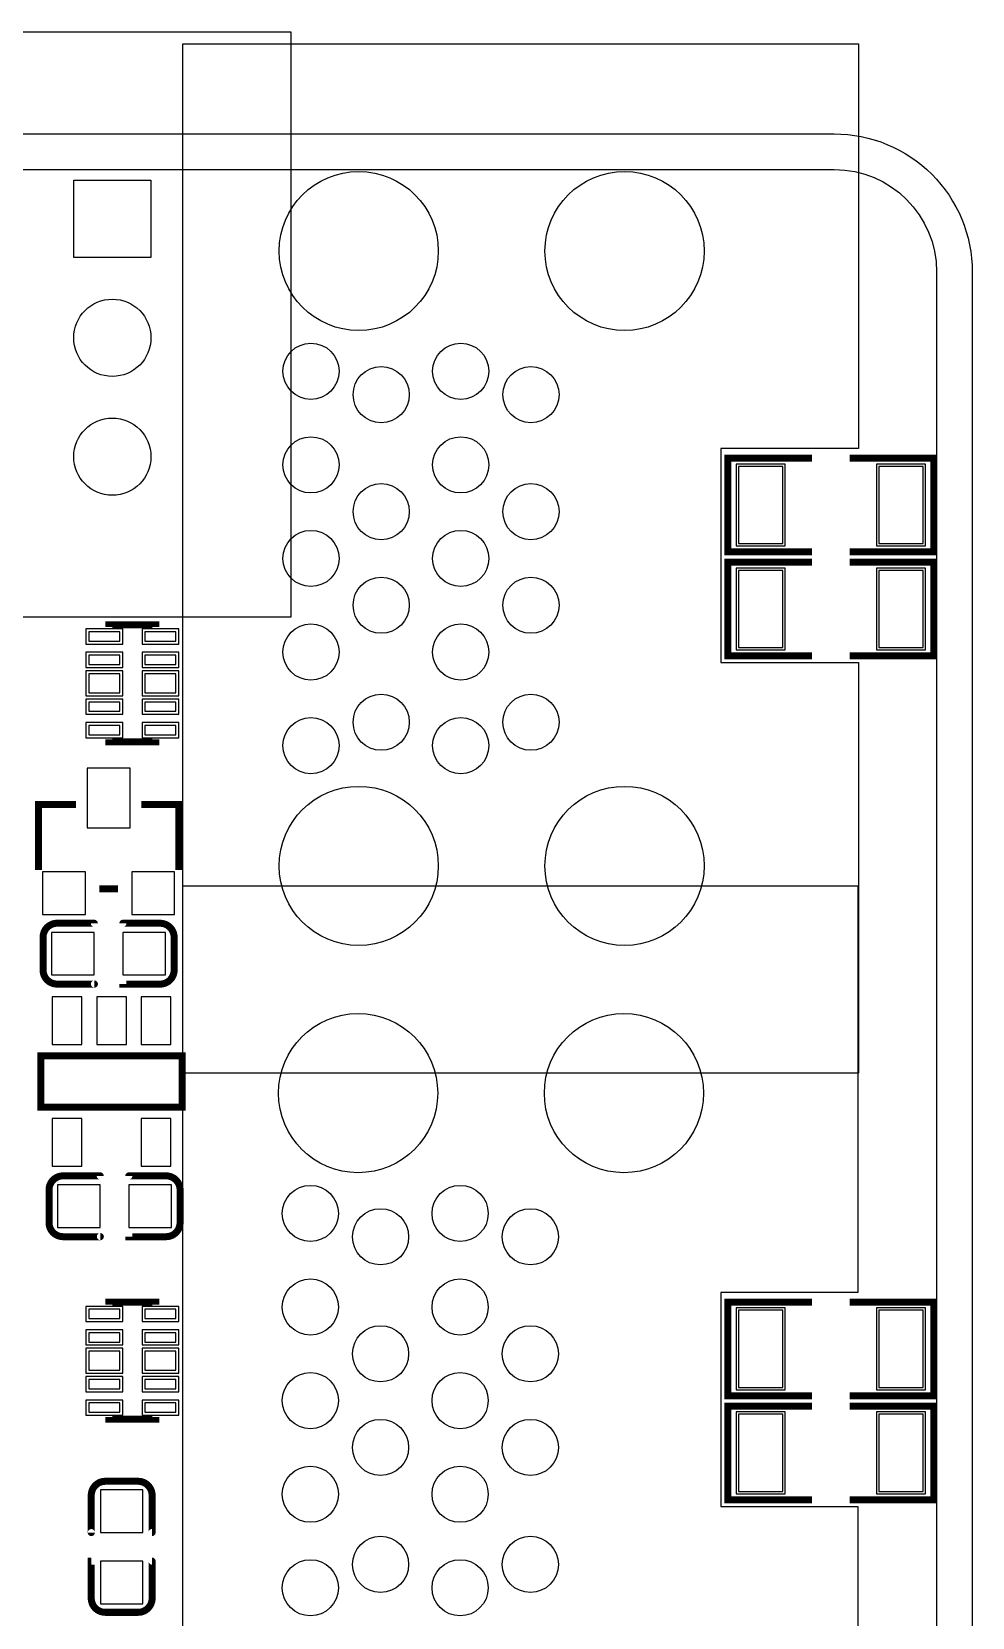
# Model space of a CAD drawing. Extents: x 0 to 85.5, y -2.2 to 58.2.
# Drawn here: x 64.91 to 85, y 24.3 to 58.18 of the extents above; entities that cross this region are included whole.
import ezdxf

# ---------------------------------------------------------------- set-up
doc = ezdxf.new("R2010")
doc.units = 0
for name, color, linetype in [('BG_DESIGN_OUTLINE', 251, 'CONTINUOUS'), ('PG_SILKSCREEN_BOTTOM', 23, 'CONTINUOUS'), ('PIN_BOTTOM', 2, 'CONTINUOUS'), ('PIN_PASTEMASK_BOTTOM', 85, 'CONTINUOUS'), ('PKO_BOTTOM', 234, 'CONTINUOUS'), ('RKI_ALL', 43, 'CONTINUOUS')]:
    doc.layers.add(name, color=color, linetype=linetype)

msp = doc.modelspace()

# ---------------------------------------------------------------- linework, layer by layer
at = {"layer": 'BG_DESIGN_OUTLINE'}
msp.add_lwpolyline([(0, 2.99974), (0, 52.99964, -0.414203), (2.99974, 55.99938), (82.04962, 55.99938, -0.414224), (85.0011, 53.05044), (85.0011, 2.99974, -0.414339), (81.99882, 0), (2.99974, 0, -0.414163)], format="xyb", close=True, dxfattribs=at)
at = {"layer": 'PG_SILKSCREEN_BOTTOM'}
for points, const_width in [([(81.57845, 49.069498), (79.778606, 49.069498), (79.778606, 47.069502), (81.57845, 47.069502)], 0.150114), ([(82.37855, 49.069498), (84.178394, 49.069498), (84.178394, 47.069502), (82.37855, 47.069502)], 0.150114), ([(81.57845, 46.846998), (79.778606, 46.846998), (79.778606, 44.847002), (81.57845, 44.847002)], 0.150114), ([(82.37855, 46.846998), (84.178394, 46.846998), (84.178394, 44.847002), (82.37855, 44.847002)], 0.150114), ([(66.55562, 45.45838), (66.55562, 45.50918), (67.55638, 45.50918), (67.55638, 45.45838)], 0.14986), ([(66.55562, 43.06062), (66.55562, 43.00982), (67.55638, 43.00982), (67.55638, 43.06062)], 0.14986), ([(65.847976, 41.666922), (65.047876, 41.666922), (65.047876, 40.266874)], 0.150114), ([(68.048124, 40.266874), (68.048124, 41.666922), (67.248024, 41.666922)], 0.150114), ([(66.747898, 39.867078), (66.348102, 39.867078)], 0.150114), ([(65.1002, 36.2966), (65.1002, 35.2044), (68.1228, 35.2044), (68.1228, 36.2966), (65.1002, 36.2966)], 0.14986), ([(66.55562, 30.98038), (66.55562, 31.03118), (67.55638, 31.03118), (67.55638, 30.98038)], 0.14986), ([(81.57845, 31.035498), (79.778606, 31.035498), (79.778606, 29.035502), (81.57845, 29.035502)], 0.150114), ([(82.37855, 31.035498), (84.178394, 31.035498), (84.178394, 29.035502), (82.37855, 29.035502)], 0.150114), ([(81.57845, 28.812998), (79.778606, 28.812998), (79.778606, 26.813002), (81.57845, 26.813002)], 0.150114), ([(82.37855, 28.812998), (84.178394, 28.812998), (84.178394, 26.813002), (82.37855, 26.813002)], 0.150114), ([(66.55562, 28.58262), (66.55562, 28.53182), (67.55638, 28.53182), (67.55638, 28.58262)], 0.14986)]:
    msp.add_lwpolyline(points, dxfattribs=dict(at, const_width=const_width))
at = {"layer": 'PG_SILKSCREEN_BOTTOM', "const_width": 0.150114}
for points in [[(66.2432, 37.8333, -1), (66.2432, 37.831014), (65.447926, 37.831014, -0.414141), (65.147952, 38.130988), (65.147952, 38.831012, -0.414141), (65.447926, 39.130986), (66.240914, 39.130986, -0.414214), (66.2432, 39.1287)], [(66.8528, 37.8333), (66.8528, 37.831014), (67.648074, 37.831014, 0.414141), (67.948048, 38.130988), (67.948048, 38.831012, 0.414141), (67.648074, 39.130986), (66.855086, 39.130986, 0.414214), (66.8528, 39.1287)], [(66.3702, 32.4358, -1), (66.3702, 32.433514), (65.574926, 32.433514, -0.414141), (65.274952, 32.733488), (65.274952, 33.433512, -0.414141), (65.574926, 33.733486), (66.367914, 33.733486, -0.414214), (66.3702, 33.7312)], [(66.9798, 32.4358), (66.9798, 32.433514), (67.775074, 32.433514, 0.414141), (68.075048, 32.733488), (68.075048, 33.433512, 0.414141), (67.775074, 33.733486), (66.982086, 33.733486, 0.414214), (66.9798, 33.7312)], [(66.1797, 26.1112, -1), (66.177414, 26.1112), (66.177414, 26.906474, -0.414141), (66.477388, 27.206448), (67.177412, 27.206448, -0.414141), (67.477386, 26.906474), (67.477386, 26.113486, -0.414214), (67.4751, 26.1112)], [(66.1797, 25.5016), (66.177414, 25.5016), (66.177414, 24.706326, 0.414141), (66.477388, 24.406352), (67.177412, 24.406352, 0.414141), (67.477386, 24.706326), (67.477386, 25.499314, 0.414214), (67.4751, 25.5016)]]:
    msp.add_lwpolyline(points, format="xyb", dxfattribs=at)
at = {"layer": 'PIN_BOTTOM'}
for points in [[(65.80251, 55.00751), (67.45351, 55.00751), (67.45351, 53.35651), (65.80251, 53.35651)], [(81.002124, 47.19447), (81.002124, 48.94453), (79.953104, 48.94453), (79.953104, 47.19447)], [(84.003896, 47.19447), (84.003896, 48.94453), (82.954876, 48.94453), (82.954876, 47.19447)], [(81.002124, 44.97197), (81.002124, 46.72203), (79.953104, 46.72203), (79.953104, 44.97197)], [(84.003896, 44.97197), (84.003896, 46.72203), (82.954876, 46.72203), (82.954876, 44.97197)], [(66.12636, 45.35932), (66.12636, 45.1612), (66.78676, 45.1612), (66.78676, 45.35932)], [(67.32524, 45.35932), (67.32524, 45.1612), (67.98564, 45.1612), (67.98564, 45.35932)], [(66.12636, 44.85894), (66.12636, 44.66082), (66.78676, 44.66082), (66.78676, 44.85894)], [(67.32524, 44.85894), (67.32524, 44.66082), (67.98564, 44.66082), (67.98564, 44.85894)], [(66.12636, 44.4627), (66.12636, 44.0563), (66.78676, 44.0563), (66.78676, 44.4627)], [(67.32524, 44.4627), (67.32524, 44.0563), (67.98564, 44.0563), (67.98564, 44.4627)], [(66.12636, 43.85818), (66.12636, 43.66006), (66.78676, 43.66006), (66.78676, 43.85818)], [(67.32524, 43.85818), (67.32524, 43.66006), (67.98564, 43.66006), (67.98564, 43.85818)], [(66.12636, 43.3578), (66.12636, 43.15968), (66.78676, 43.15968), (66.78676, 43.3578)], [(67.32524, 43.3578), (67.32524, 43.15968), (67.98564, 43.15968), (67.98564, 43.3578)], [(67.0052, 41.1734), (67.0052, 42.4434), (66.0908, 42.4434), (66.0908, 41.1734)], [(66.0527, 39.3192), (66.0527, 40.2336), (65.1383, 40.2336), (65.1383, 39.3192)], [(67.9577, 39.3192), (67.9577, 40.2336), (67.0433, 40.2336), (67.0433, 39.3192)], [(66.24066, 38.93566), (65.33134, 38.93566), (65.33134, 38.02634), (66.24066, 38.02634)], [(67.76466, 38.93566), (66.85534, 38.93566), (66.85534, 38.02634), (67.76466, 38.02634)], [(65.97904, 37.55898), (65.34404, 37.55898), (65.34404, 36.54298), (65.97904, 36.54298)], [(66.929, 37.55898), (66.294, 37.55898), (66.294, 36.54298), (66.929, 36.54298)], [(67.87896, 37.55898), (67.24396, 37.55898), (67.24396, 36.54298), (67.87896, 36.54298)], [(65.97904, 34.95802), (65.34404, 34.95802), (65.34404, 33.94202), (65.97904, 33.94202)], [(67.87896, 34.95802), (67.24396, 34.95802), (67.24396, 33.94202), (67.87896, 33.94202)], [(66.36766, 33.53816), (65.45834, 33.53816), (65.45834, 32.62884), (66.36766, 32.62884)], [(67.89166, 33.53816), (66.98234, 33.53816), (66.98234, 32.62884), (67.89166, 32.62884)], [(66.12636, 30.88132), (66.12636, 30.6832), (66.78676, 30.6832), (66.78676, 30.88132)], [(67.32524, 30.88132), (67.32524, 30.6832), (67.98564, 30.6832), (67.98564, 30.88132)], [(81.002124, 29.16047), (81.002124, 30.91053), (79.953104, 30.91053), (79.953104, 29.16047)], [(84.003896, 29.16047), (84.003896, 30.91053), (82.954876, 30.91053), (82.954876, 29.16047)], [(66.12636, 30.38094), (66.12636, 30.18282), (66.78676, 30.18282), (66.78676, 30.38094)], [(67.32524, 30.38094), (67.32524, 30.18282), (67.98564, 30.18282), (67.98564, 30.38094)], [(66.12636, 29.9847), (66.12636, 29.5783), (66.78676, 29.5783), (66.78676, 29.9847)], [(67.32524, 29.9847), (67.32524, 29.5783), (67.98564, 29.5783), (67.98564, 29.9847)], [(66.12636, 29.38018), (66.12636, 29.18206), (66.78676, 29.18206), (66.78676, 29.38018)], [(67.32524, 29.38018), (67.32524, 29.18206), (67.98564, 29.18206), (67.98564, 29.38018)], [(66.12636, 28.8798), (66.12636, 28.68168), (66.78676, 28.68168), (66.78676, 28.8798)], [(67.32524, 28.8798), (67.32524, 28.68168), (67.98564, 28.68168), (67.98564, 28.8798)], [(81.002124, 26.93797), (81.002124, 28.68803), (79.953104, 28.68803), (79.953104, 26.93797)], [(84.003896, 26.93797), (84.003896, 28.68803), (82.954876, 28.68803), (82.954876, 26.93797)], [(67.28206, 26.11374), (67.28206, 27.02306), (66.37274, 27.02306), (66.37274, 26.11374)], [(67.28206, 24.58974), (67.28206, 25.49906), (66.37274, 25.49906), (66.37274, 24.58974)]]:
    msp.add_lwpolyline(points, close=True, dxfattribs=at)
for centre, radius in [((71.891652, 53.496464), 1.70053), ((77.5716, 53.496464), 1.70053), ((66.62801, 51.64201), 0.8255), ((70.871588, 50.926492), 0.599948), ((74.07148, 50.926492), 0.599948), ((72.371712, 50.42662), 0.599948), ((75.571604, 50.42662), 0.599948), ((66.62801, 49.10201), 0.8255), ((70.871588, 48.926496), 0.599948), ((74.07148, 48.926496), 0.599948), ((72.371712, 47.926498), 0.599948), ((75.571604, 47.926498), 0.599948), ((70.871588, 46.9265), 0.599948), ((74.07148, 46.9265), 0.599948), ((72.371712, 45.926502), 0.599948), ((75.571604, 45.926502), 0.599948), ((70.871588, 44.926504), 0.599948), ((74.07148, 44.926504), 0.599948), ((72.371712, 43.42638), 0.599948), ((75.571604, 43.42638), 0.599948), ((70.871588, 42.926508), 0.599948), ((74.07148, 42.926508), 0.599948), ((71.891652, 40.356536), 1.70053), ((77.5716, 40.356536), 1.70053), ((71.878952, 35.500564), 1.70053), ((77.5589, 35.500564), 1.70053), ((70.858888, 32.930592), 0.599948), ((74.05878, 32.930592), 0.599948), ((72.359012, 32.43072), 0.599948), ((75.558904, 32.43072), 0.599948), ((70.858888, 30.930596), 0.599948), ((74.05878, 30.930596), 0.599948), ((72.359012, 29.930598), 0.599948), ((75.558904, 29.930598), 0.599948), ((70.858888, 28.9306), 0.599948), ((74.05878, 28.9306), 0.599948), ((72.359012, 27.930602), 0.599948), ((75.558904, 27.930602), 0.599948), ((70.858888, 26.930604), 0.599948), ((74.05878, 26.930604), 0.599948), ((72.359012, 25.43048), 0.599948), ((75.558904, 25.43048), 0.599948), ((70.858888, 24.930608), 0.599948), ((74.05878, 24.930608), 0.599948)]:
    msp.add_circle(centre, radius, dxfattribs=at)
at = {"layer": 'PIN_PASTEMASK_BOTTOM'}
for points in [[(80.952594, 47.244), (80.952594, 48.895), (80.002634, 48.895), (80.002634, 47.244)], [(83.954366, 47.244), (83.954366, 48.895), (83.004406, 48.895), (83.004406, 47.244)], [(80.952594, 45.0215), (80.952594, 46.6725), (80.002634, 46.6725), (80.002634, 45.0215)], [(83.954366, 45.0215), (83.954366, 46.6725), (83.004406, 46.6725), (83.004406, 45.0215)], [(66.06286, 45.42282), (66.06286, 45.0977), (66.85026, 45.0977), (66.85026, 45.42282)], [(67.26174, 45.42282), (67.26174, 45.0977), (68.04914, 45.0977), (68.04914, 45.42282)], [(66.06286, 44.92244), (66.06286, 44.59732), (66.85026, 44.59732), (66.85026, 44.92244)], [(67.26174, 44.92244), (67.26174, 44.59732), (68.04914, 44.59732), (68.04914, 44.92244)], [(66.06286, 44.5262), (66.06286, 43.9928), (66.85026, 43.9928), (66.85026, 44.5262)], [(67.26174, 44.5262), (67.26174, 43.9928), (68.04914, 43.9928), (68.04914, 44.5262)], [(66.06286, 43.92168), (66.06286, 43.59656), (66.85026, 43.59656), (66.85026, 43.92168)], [(67.26174, 43.92168), (67.26174, 43.59656), (68.04914, 43.59656), (68.04914, 43.92168)], [(66.06286, 43.4213), (66.06286, 43.09618), (66.85026, 43.09618), (66.85026, 43.4213)], [(67.26174, 43.4213), (67.26174, 43.09618), (68.04914, 43.09618), (68.04914, 43.4213)], [(67.0052, 41.1734), (67.0052, 42.4434), (66.0908, 42.4434), (66.0908, 41.1734)], [(66.0527, 39.3192), (66.0527, 40.2336), (65.1383, 40.2336), (65.1383, 39.3192)], [(67.9577, 39.3192), (67.9577, 40.2336), (67.0433, 40.2336), (67.0433, 39.3192)], [(66.24066, 38.93566), (65.33134, 38.93566), (65.33134, 38.02634), (66.24066, 38.02634)], [(67.76466, 38.93566), (66.85534, 38.93566), (66.85534, 38.02634), (67.76466, 38.02634)], [(65.97904, 37.55898), (65.34404, 37.55898), (65.34404, 36.54298), (65.97904, 36.54298)], [(66.929, 37.55898), (66.294, 37.55898), (66.294, 36.54298), (66.929, 36.54298)], [(67.87896, 37.55898), (67.24396, 37.55898), (67.24396, 36.54298), (67.87896, 36.54298)], [(65.97904, 34.95802), (65.34404, 34.95802), (65.34404, 33.94202), (65.97904, 33.94202)], [(67.87896, 34.95802), (67.24396, 34.95802), (67.24396, 33.94202), (67.87896, 33.94202)], [(66.36766, 33.53816), (65.45834, 33.53816), (65.45834, 32.62884), (66.36766, 32.62884)], [(67.89166, 33.53816), (66.98234, 33.53816), (66.98234, 32.62884), (67.89166, 32.62884)], [(66.06286, 30.94482), (66.06286, 30.6197), (66.85026, 30.6197), (66.85026, 30.94482)], [(67.26174, 30.94482), (67.26174, 30.6197), (68.04914, 30.6197), (68.04914, 30.94482)], [(80.952594, 29.21), (80.952594, 30.861), (80.002634, 30.861), (80.002634, 29.21)], [(83.954366, 29.21), (83.954366, 30.861), (83.004406, 30.861), (83.004406, 29.21)], [(66.06286, 30.44444), (66.06286, 30.11932), (66.85026, 30.11932), (66.85026, 30.44444)], [(67.26174, 30.44444), (67.26174, 30.11932), (68.04914, 30.11932), (68.04914, 30.44444)], [(66.06286, 30.0482), (66.06286, 29.5148), (66.85026, 29.5148), (66.85026, 30.0482)], [(67.26174, 30.0482), (67.26174, 29.5148), (68.04914, 29.5148), (68.04914, 30.0482)], [(66.06286, 29.44368), (66.06286, 29.11856), (66.85026, 29.11856), (66.85026, 29.44368)], [(67.26174, 29.44368), (67.26174, 29.11856), (68.04914, 29.11856), (68.04914, 29.44368)], [(66.06286, 28.9433), (66.06286, 28.61818), (66.85026, 28.61818), (66.85026, 28.9433)], [(67.26174, 28.9433), (67.26174, 28.61818), (68.04914, 28.61818), (68.04914, 28.9433)], [(80.952594, 26.9875), (80.952594, 28.6385), (80.002634, 28.6385), (80.002634, 26.9875)], [(83.954366, 26.9875), (83.954366, 28.6385), (83.004406, 28.6385), (83.004406, 26.9875)], [(67.28206, 26.11374), (67.28206, 27.02306), (66.37274, 27.02306), (66.37274, 26.11374)], [(67.28206, 24.58974), (67.28206, 25.49906), (66.37274, 25.49906), (66.37274, 24.58974)]]:
    msp.add_lwpolyline(points, close=True, dxfattribs=at)
for centre in [(71.891652, 53.496464), (77.5716, 53.496464), (71.891652, 40.356536), (77.5716, 40.356536), (71.878952, 35.500564), (77.5589, 35.500564)]:
    msp.add_circle(centre, 1.70053, dxfattribs=at)
at = {"layer": 'PKO_BOTTOM'}
for points in [[(70.43801, 58.18251), (70.43801, 45.6692), (62.62751, 45.6692), (62.62751, 58.18251)], [(68.1355, 35.926522), (68.1355, 57.926478), (82.57159, 57.926478), (82.57159, 49.276), (79.629, 49.276), (79.629, 44.704), (82.57159, 44.704), (82.57159, 35.926522)], [(68.1355, 17.930622), (68.1355, 39.930578), (82.55889, 39.930578), (82.55889, 31.242), (79.629, 31.242), (79.629, 26.67), (82.55889, 26.67), (82.55889, 17.930622)]]:
    msp.add_lwpolyline(points, close=True, dxfattribs=at)
at = {"layer": 'RKI_ALL'}
msp.add_lwpolyline([(2.99974, 55.23738), (82.05216, 55.23738, -0.413921), (84.2391, 53.050186), (84.2391, 2.99974, -0.414116), (82.000852, 0.762), (81.999074, 0.762), (2.99974, 0.762, -0.414146), (0.762, 2.99974), (0.762, 52.99964, -0.4142)], format="xyb", close=True, dxfattribs=at)

doc.saveas('drawing.dxf')
